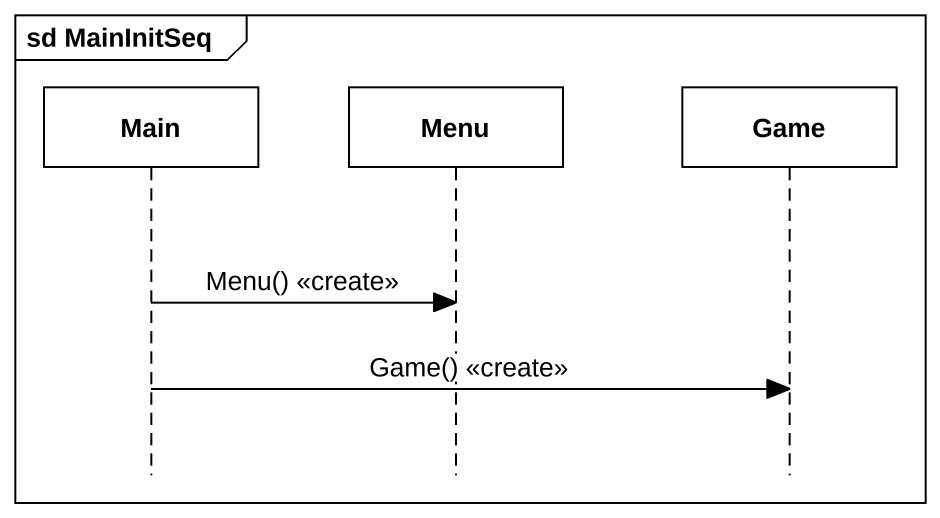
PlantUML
@startuml
mainframe sd MainInitSeq
hide footbox
participant Main
participant Menu
participant Game

Main -> Menu : Menu() <<create>>
Main -> Game : Game() <<create>>
@enduml
